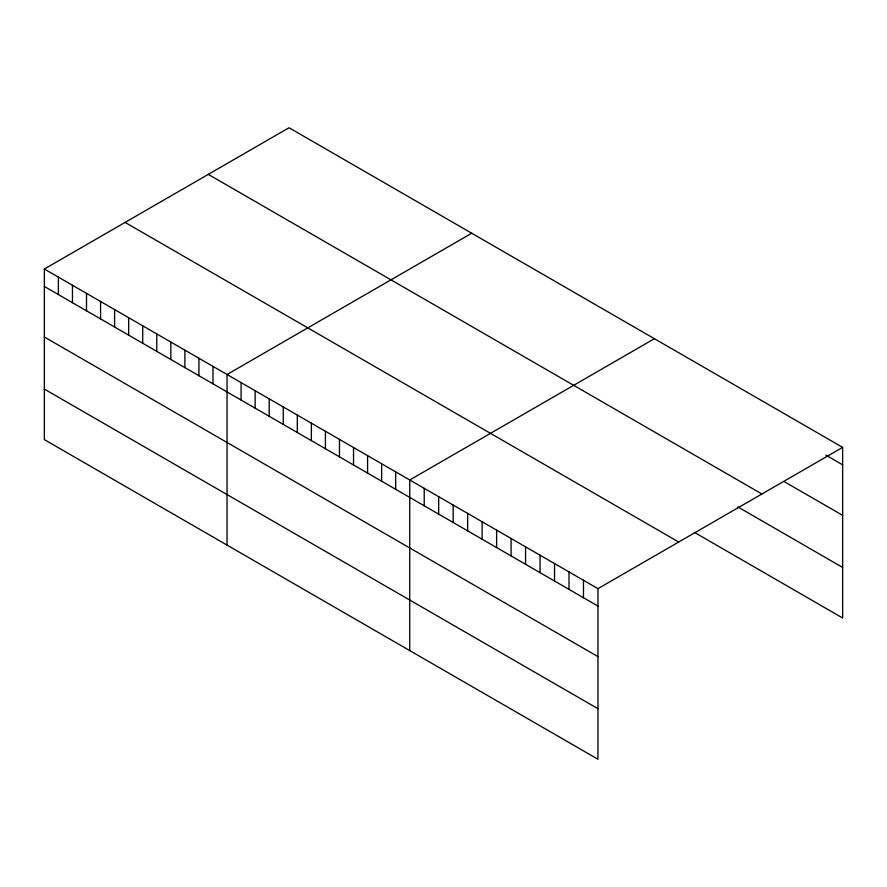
<?xml version="1.0" encoding="UTF-8"?>
<svg xmlns="http://www.w3.org/2000/svg" width="887" height="887" viewBox="0 0 887 887"><rect width="100%" height="100%" fill="white"/><g stroke="black" fill="none" stroke-linecap="round" stroke-linejoin="round"><path stroke-width="1.33" d="M44.35 269.016L597.96 588.646L597.96 759.25L44.35 439.619L44.35 269.016L289.04 127.75L842.65 447.381L842.65 617.984L694.521 532.455M471.729 233.226L227.039 374.502L227.039 545.095M654.418 338.701L409.739 479.978L409.739 650.57M597.96 588.646L842.65 447.381M825.941 455.164L842.65 464.81M784.729 481.918L842.65 515.358M208.29 174.373L761.9 493.992M737.951 506.987L842.65 567.436M125.1 222.404L678.71 542.024M44.35 286.457L597.96 606.087M44.35 337.005L597.96 656.624M44.35 389.083L597.96 708.702M583.48 580.286L583.48 597.727M568.999 571.927L568.999 589.367M554.53 563.567L554.53 581.007M540.05 555.207L540.05 572.647M525.57 546.847L525.57 564.287M511.089 538.487L511.089 555.927M496.609 530.127L496.609 547.567M482.129 521.767L482.129 539.207M467.649 513.407L467.649 530.847M453.168 505.058L453.168 522.487M438.688 496.698L438.688 514.127M424.219 488.338L424.219 505.767M395.68 471.862L395.68 489.302M381.632 463.746L381.632 481.186M367.573 455.63L367.573 473.07M353.525 447.525L353.525 464.954M339.466 439.409L339.466 456.838M325.418 431.293L325.418 448.733M311.359 423.177L311.359 440.617M297.311 415.061L297.311 432.501M283.252 406.956L283.252 424.385M269.204 398.84L269.204 416.28M255.146 390.723L255.146 408.164M241.098 382.607L241.098 400.048M212.991 366.386L212.991 383.816M198.932 358.27L198.932 375.711M184.884 350.154L184.884 367.595M170.825 342.038L170.825 359.479M156.777 333.933L156.777 351.363M142.718 325.817L142.718 343.258M128.67 317.701L128.67 335.142M114.611 309.585L114.611 327.026M100.564 301.48L100.564 318.91M86.505 293.364L86.505 310.794M72.457 285.248L72.457 302.689M58.398 277.132L58.398 294.573"/></g></svg>
